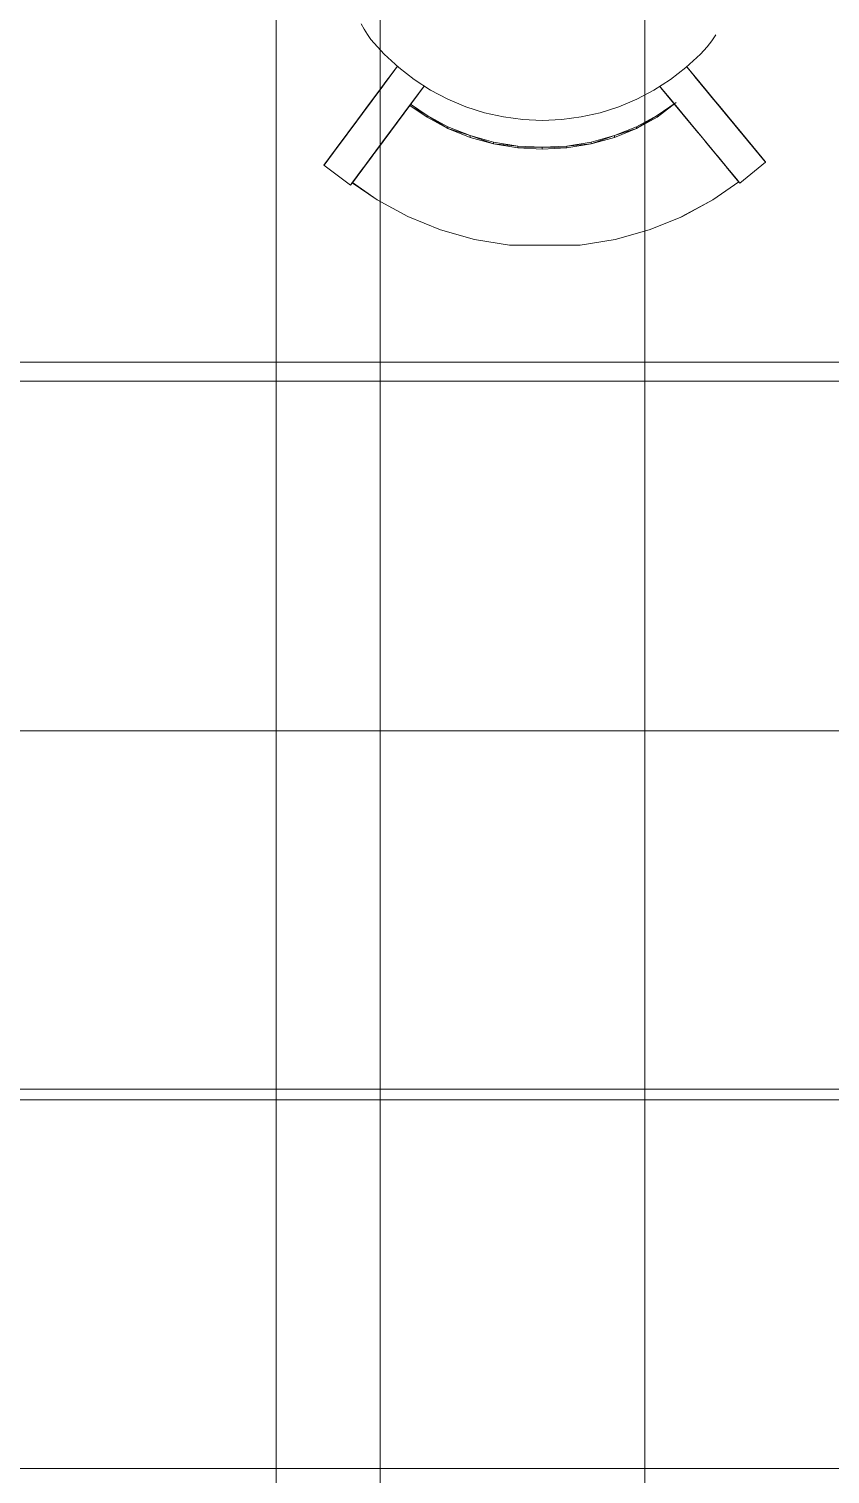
# Model space of a CAD drawing. Extents: x -566 to 72611, y -487 to 32334.
# Drawn here: x 22.16 to 49.32, y 29.95 to 78.94 of the extents above; entities that cross this region are included whole.
import ezdxf

# ---------------------------------------------------------------- set-up
doc = ezdxf.new("R2010")
doc.units = 0
doc.header["$LTSCALE"] = 0.5
doc.header["$MEASUREMENT"] = 0
doc.layers.add('ceilling', color=141, linetype='CONTINUOUS', lineweight=18)
doc.layers.add('floor', color=7, linetype='CONTINUOUS', lineweight=5, true_color=0xcfcfcf)
doc.layers.add('layout', color=7, linetype='CONTINUOUS', lineweight=5, true_color=0xcfcfcf)

msp = doc.modelspace()

# ---------------------------------------------------------------- hatches: boundary and pattern name
at = {"layer": 'floor'}
h = msp.add_hatch(dxfattribs=at)
h.set_pattern_fill('ANSI37', color=256, scale=100, angle=45)
h.set_pattern_definition([(90, (243.028, 267.632), (-12.5, 9e-16), []), (180, (243.028, 267.632), (-9e-16, -12.5), [])])
h.paths.add_polyline_path([(253.46925, 349.5), (154.11744, 349.5), (154.11744, 348.5), (101.14781, 348.5), (101.14781, 349.5), (0, 349.5), (0, 344.5), (36, 344.5, -0.33835703), (0, 308.66941), (0, 308.5), (0, 173.75), (253.46925, 173.75)])
h.paths.add_polyline_path([(36, 344.5), (0, 344.5), (0, 308.66941, 0.33835703)], flags=17)
h.paths.add_polyline_path([(253.46925, 173.75), (0, 173.75), (0, 173.74997), (0, 169.75), (253.46925, 169.75)])
h.paths.add_polyline_path([(253.46925, 169.75), (0, 169.75), (0, 149.21137), (36, 149.21137, -0.33835703), (0, 113.38078), (0, 113.21137), (0, 29.94998), (0, -5), (253.46925, -5)])
h.paths.add_polyline_path([(36, 149.21137), (0, 149.21137), (0, 113.38078, 0.33835703)], flags=17)
h.paths.add_polyline_path([(575.25, 169.75), (510, 169.75), (474.75, 169.75), (327.5, 169.75), (285.46925, 169.75), (285.46925, 165.75), (253.46925, 165.75), (253.46925, -5), (263.99725, -5), (263.99725, 95.99051), (287, 95.99051), (287, 97.5), (292, 97.5), (292, -5), (341.25, -5), (341.25, 13.02988), (341.25012, 15.02988), (346.24839, 15.02988, 0.36108524), (374.08728, 41.24999), (346.25012, 41.24999), (346.25012, 42.99999), (341.25, 42.99999), (341.25, 44.99999), (341.25, 97.5), (357.75, 97.5), (405.75, 97.5), (575.25, 97.5)])

# ---------------------------------------------------------------- linework, layer by layer
at = {"layer": 'ceilling'}
for p, q in [((34.06343, 169.75), (34.06343, -5)), ((0, 67), (341.25006, 67)), ((0, 43), (341.25006, 43))]:
    msp.add_line(p, q, dxfattribs=at)
at = {"layer": 'layout'}
for points in [[(33.52104, 78.92211, 59.43378), (33.41587, 79.10473, 60.56059), (33.41587, 79.10473, 59.43378)], [(33.41587, 79.10473, 60.56059), (33.52104, 78.92211, 59.43378), (33.52104, 78.92211, 60.56059)], [(33.63371, 78.74438, 59.43378), (33.52104, 78.92211, 60.56059), (33.52104, 78.92211, 59.43378)], [(33.52104, 78.92211, 60.56059), (33.63371, 78.74438, 59.43378), (33.63371, 78.74438, 60.56059)], [(33.75377, 78.57165, 59.43378), (33.63371, 78.74438, 60.56059), (33.63371, 78.74438, 59.43378)], [(33.63371, 78.74438, 60.56059), (33.75377, 78.57165, 59.43378), (33.75377, 78.57165, 60.56059)], [(34.20305, 78.07861, 59.43378), (33.75377, 78.57165, 60.56059), (33.75377, 78.57165, 59.43378)], [(33.75377, 78.57165, 60.56059), (34.20305, 78.07861, 59.43378), (34.20305, 78.07861, 60.56059)], [(45.15016, 78.33068, 60.56059), (45.30281, 78.53015, 59.43378), (45.30281, 78.53015, 60.56059)], [(45.30281, 78.53015, 59.43378), (45.15016, 78.33068, 60.56059), (45.15016, 78.33068, 59.43378)], [(45.30281, 78.53015, 60.56059), (45.44615, 78.73669, 59.43378), (45.44615, 78.73669, 60.56059)], [(45.44615, 78.73669, 59.43378), (45.30281, 78.53015, 60.56059), (45.30281, 78.53015, 59.43378)], [(34.69243, 77.62695, 60.56059), (34.20305, 78.07861, 59.43378), (34.69243, 77.62695, 59.43378)], [(34.20305, 78.07861, 59.43378), (34.69243, 77.62695, 60.56059), (34.20305, 78.07861, 60.56059)], [(44.92048, 78.07861, 60.56059), (44.43113, 77.62695, 59.43378), (44.92048, 78.07861, 59.43378)], [(44.43113, 77.62695, 59.43378), (44.92048, 78.07861, 60.56059), (44.43113, 77.62695, 60.56059)], [(44.92048, 78.07861, 60.56059), (45.15016, 78.33068, 59.43378), (45.15016, 78.33068, 60.56059)], [(45.15016, 78.33068, 59.43378), (44.92048, 78.07861, 60.56059), (44.92048, 78.07861, 59.43378)], [(34.64366, 77.66125, 60.13506), (33.98906, 76.77978, 59.98083), (33.5825, 76.23242, 63.59694)], [(34.64366, 77.66125, 60.13506), (33.5825, 76.23242, 63.59694), (34.23191, 77.10681, 63.79696)], [(34.39512, 77.32653, 50.50533), (33.74357, 76.44934, 50.68686), (34.45536, 77.40771, 51.06343)], [(34.45536, 77.40771, 51.06343), (33.74357, 76.44934, 50.68686), (33.80247, 76.52856, 51.23205)], [(34.45536, 77.40771, 51.06343), (33.80247, 76.52856, 51.23205), (34.51121, 77.4829, 51.62269)], [(34.51121, 77.4829, 51.62269), (33.80247, 76.52856, 51.23205), (33.85698, 76.60205, 51.77837)], [(34.51121, 77.4829, 51.62269), (33.85698, 76.60205, 51.77837), (34.56254, 77.552, 52.183)], [(34.56254, 77.552, 52.183), (33.85698, 76.60205, 51.77837), (33.90715, 76.66955, 52.32572)], [(34.56254, 77.552, 52.183), (33.90715, 76.66955, 52.32572), (34.60948, 77.61523, 52.7443)], [(34.60948, 77.61523, 52.7443), (33.90715, 76.66955, 52.32572), (33.95298, 76.73132, 52.87402)], [(34.60948, 77.61523, 52.7443), (33.95298, 76.73132, 52.87402), (34.6519, 77.67236, 53.30647)], [(34.6519, 77.67236, 53.30647), (33.95298, 76.73132, 52.87402), (33.99443, 76.7871, 53.42318)], [(35.21818, 77.22021, 60.56059), (34.69243, 77.62695, 59.43378), (35.21818, 77.22021, 59.43378)], [(34.69243, 77.62695, 59.43378), (35.21818, 77.22021, 60.56059), (34.69243, 77.62695, 60.56059)], [(44.43113, 77.62695, 60.56059), (43.90535, 77.22021, 59.43378), (44.43113, 77.62695, 59.43378)], [(43.90535, 77.22021, 59.43378), (44.43113, 77.62695, 60.56059), (43.90535, 77.22021, 60.56059)], [(45.20872, 76.74255, 52.95477), (44.50691, 77.59094, 52.82505), (44.46156, 77.64575, 53.38721)], [(45.20872, 76.74255, 52.95477), (44.46156, 77.64575, 53.38721), (45.16444, 76.79614, 53.50394)], [(45.17018, 76.78918, 60.06158), (44.47038, 77.63513, 60.21582), (45.60481, 76.26379, 63.67769)], [(45.60481, 76.26379, 63.67769), (44.47038, 77.63513, 60.21582), (44.9105, 77.10302, 63.87771)], [(45.2577, 76.68334, 52.40647), (44.55705, 77.53039, 52.26376), (44.50691, 77.59094, 52.82505)], [(45.2577, 76.68334, 52.40647), (44.50691, 77.59094, 52.82505), (45.20872, 76.74255, 52.95477)], [(45.31135, 76.61852, 51.85912), (44.61195, 77.46398, 51.70344), (44.55705, 77.53039, 52.26376)], [(45.31135, 76.61852, 51.85912), (44.55705, 77.53039, 52.26376), (45.2577, 76.68334, 52.40647)], [(45.36964, 76.54809, 51.3128), (44.67164, 77.39184, 51.14419), (44.61195, 77.46398, 51.70344)], [(45.36964, 76.54809, 51.3128), (44.61195, 77.46398, 51.70344), (45.31135, 76.61852, 51.85912)], [(34.23191, 77.10681, 63.79696), (33.5825, 76.23242, 63.59694), (33.16185, 75.66601, 66.7021)], [(34.23191, 77.10681, 63.79696), (33.16185, 75.66601, 66.7021), (33.80882, 76.53723, 66.91998)], [(34.06181, 76.8778, 47.81543), (33.41258, 76.00353, 48.01598), (34.12754, 76.9663, 48.34149)], [(34.12754, 76.9663, 48.34149), (33.41258, 76.00353, 48.01598), (33.47856, 76.09252, 48.54427)], [(34.12754, 76.9663, 48.34149), (33.47856, 76.09252, 48.54427), (34.19401, 77.05578, 48.86732)], [(34.19401, 77.05578, 48.86732), (33.47856, 76.09252, 48.54427), (33.54533, 76.18237, 49.07234)], [(34.19401, 77.05578, 48.86732), (33.54533, 76.18237, 49.07234), (34.26146, 77.1466, 49.39472)], [(34.26146, 77.1466, 49.39472), (33.54533, 76.18237, 49.07234), (33.61259, 76.27294, 49.59822)], [(34.26146, 77.1466, 49.39472), (33.61259, 76.27294, 49.59822), (34.33036, 77.2395, 49.94846)], [(34.33036, 77.2395, 49.94846), (33.61259, 76.27294, 49.59822), (33.6804, 76.36425, 50.14287)], [(33.66472, 76.34313, 67.98383), (34.23191, 77.10681, 63.79696), (33.80882, 76.53723, 66.91998)], [(34.33036, 77.2395, 49.94846), (33.6804, 76.36425, 50.14287), (34.39512, 77.32653, 50.50533)], [(34.39512, 77.32653, 50.50533), (33.6804, 76.36425, 50.14287), (33.74357, 76.44934, 50.68686)], [(34.89372, 76.10803, 59.98083), (35.54826, 76.98937, 60.13506), (34.48716, 75.56054, 63.59693)], [(34.48716, 75.56054, 63.59693), (35.54826, 76.98937, 60.13506), (35.13658, 76.43505, 63.79696)], [(34.81181, 75.9978, 52.32572), (35.46721, 76.88024, 52.18301), (35.51408, 76.94335, 52.7443)], [(34.81181, 75.9978, 52.32572), (35.51408, 76.94335, 52.7443), (34.85765, 76.05944, 52.87402)], [(34.85765, 76.05944, 52.87402), (35.51408, 76.94335, 52.7443), (35.5565, 77.00048, 53.30647)], [(34.85765, 76.05944, 52.87402), (35.5565, 77.00048, 53.30647), (34.89903, 76.11523, 53.42318)], [(35.77647, 76.8612, 60.56059), (35.21818, 77.22021, 59.43378), (35.77647, 76.8612, 59.43378)], [(35.21818, 77.22021, 59.43378), (35.77647, 76.8612, 60.56059), (35.21818, 77.22021, 60.56059)], [(43.90535, 77.22021, 60.56059), (43.34706, 76.8612, 59.43378), (43.90535, 77.22021, 59.43378)], [(43.34706, 76.8612, 59.43378), (43.90535, 77.22021, 60.56059), (43.34706, 76.8612, 60.56059)], [(43.54738, 76.98303, 59.51751), (44.25074, 76.13281, 59.4075), (44.26722, 76.11291, 59.62997)], [(43.54738, 76.98303, 59.51751), (44.26722, 76.11291, 59.62997), (43.56431, 76.96252, 59.74648)], [(43.59333, 76.92748, 53.38721), (44.29622, 76.07788, 53.50394), (43.55275, 76.97656, 53.95019)], [(43.55275, 76.97656, 53.95019), (44.29622, 76.07788, 53.50394), (44.25657, 76.12573, 54.05388)], [(43.56431, 76.96252, 59.74648), (44.26722, 76.11291, 59.62997), (44.28465, 76.09179, 59.8523)], [(43.56431, 76.96252, 59.74648), (44.28465, 76.09179, 59.8523), (43.58226, 76.94091, 59.97528)], [(43.58226, 76.94091, 59.97528), (44.28465, 76.09179, 59.8523), (44.30192, 76.07092, 60.06158)], [(43.58226, 76.94091, 59.97528), (44.30192, 76.07092, 60.06158), (43.60215, 76.91686, 60.21582)], [(43.63868, 76.87268, 52.82505), (44.3405, 76.02429, 52.95477), (43.59333, 76.92748, 53.38721)], [(43.59333, 76.92748, 53.38721), (44.3405, 76.02429, 52.95477), (44.29622, 76.07788, 53.50394)], [(43.60215, 76.91686, 60.21582), (44.30192, 76.07092, 60.06158), (44.73658, 75.54553, 63.67769)], [(43.60215, 76.91686, 60.21582), (44.73658, 75.54553, 63.67769), (44.04228, 76.38476, 63.87771)], [(45.4326, 76.47192, 50.76761), (44.73607, 77.31396, 50.58607), (44.67164, 77.39184, 51.14419)], [(45.4326, 76.47192, 50.76761), (44.67164, 77.39184, 51.14419), (45.36964, 76.54809, 51.3128)], [(45.50016, 76.39025, 50.22363), (44.80525, 77.23034, 50.02921), (44.73607, 77.31396, 50.58607)], [(45.50016, 76.39025, 50.22363), (44.73607, 77.31396, 50.58607), (45.4326, 76.47192, 50.76761)], [(45.57264, 76.30273, 49.67897), (44.87892, 77.14123, 49.47548), (44.80525, 77.23034, 50.02921)], [(45.57264, 76.30273, 49.67897), (44.80525, 77.23034, 50.02921), (45.50016, 76.39025, 50.22363)], [(45.64454, 76.21582, 49.15309), (44.95103, 77.05407, 48.94807), (44.87892, 77.14123, 49.47548)], [(45.64454, 76.21582, 49.15309), (44.87892, 77.14123, 49.47548), (45.57264, 76.30273, 49.67897)], [(45.60481, 76.26379, 63.67769), (44.9105, 77.10302, 63.87771), (46.05455, 75.72021, 66.78285)], [(46.05455, 75.72021, 66.78285), (44.9105, 77.10302, 63.87771), (45.36284, 76.55627, 67.00072)], [(45.71592, 76.12951, 48.62502), (45.02211, 76.96813, 48.42224), (44.95103, 77.05407, 48.94807)], [(45.71592, 76.12951, 48.62502), (44.95103, 77.05407, 48.94807), (45.64454, 76.21582, 49.15309)], [(45.78651, 76.04418, 48.09673), (45.09239, 76.88317, 47.89619), (45.02211, 76.96813, 48.42224)], [(45.78651, 76.04418, 48.09673), (45.02211, 76.96813, 48.42224), (45.71592, 76.12951, 48.62502)], [(33.80882, 76.53723, 66.91998), (33.16185, 75.66601, 66.7021), (33.0178, 75.47204, 67.76514)], [(33.80882, 76.53723, 66.91998), (33.0178, 75.47204, 67.76514), (33.66472, 76.34313, 67.98383)], [(33.68266, 76.3673, 44.65444), (33.03178, 75.49084, 44.84151), (33.744, 76.44982, 45.18182)], [(33.744, 76.44982, 45.18182), (33.03178, 75.49084, 44.84151), (33.09343, 75.57385, 45.37113)], [(33.744, 76.44982, 45.18182), (33.09343, 75.57385, 45.37113), (33.80613, 76.53344, 45.70898)], [(33.80613, 76.53344, 45.70898), (33.09343, 75.57385, 45.37113), (33.15574, 75.65783, 45.90054)], [(33.80613, 76.53344, 45.70898), (33.15574, 75.65783, 45.90054), (33.86894, 76.61804, 46.23592)], [(33.86894, 76.61804, 46.23592), (33.15574, 75.65783, 45.90054), (33.21885, 75.74279, 46.42973)], [(33.86894, 76.61804, 46.23592), (33.21885, 75.74279, 46.42973), (33.93248, 76.70361, 46.76264)], [(33.93248, 76.70361, 46.76264), (33.21885, 75.74279, 46.42973), (33.2827, 75.82873, 46.9587)], [(33.93248, 76.70361, 46.76264), (33.2827, 75.82873, 46.9587), (33.99681, 76.79028, 47.28915)], [(33.99681, 76.79028, 47.28915), (33.2827, 75.82873, 46.9587), (33.34727, 75.91564, 47.48745)], [(33.99681, 76.79028, 47.28915), (33.34727, 75.91564, 47.48745), (34.06181, 76.8778, 47.81543)], [(34.06181, 76.8778, 47.81543), (33.34727, 75.91564, 47.48745), (33.41258, 76.00353, 48.01598)], [(34.48716, 75.56054, 63.59693), (35.13658, 76.43505, 63.79696), (34.06645, 74.99414, 66.7021)], [(34.06645, 74.99414, 66.7021), (35.13658, 76.43505, 63.79696), (34.71348, 75.86535, 66.91998)], [(34.44999, 75.51049, 49.07234), (35.09868, 76.38403, 48.86732), (35.16612, 76.47485, 49.39472)], [(34.44999, 75.51049, 49.07234), (35.16612, 76.47485, 49.39472), (34.51719, 75.60107, 49.59822)], [(34.51719, 75.60107, 49.59822), (35.16612, 76.47485, 49.39472), (35.23503, 76.56762, 49.94846)], [(34.51719, 75.60107, 49.59822), (35.23503, 76.56762, 49.94846), (34.585, 75.69238, 50.14287)], [(34.585, 75.69238, 50.14287), (35.23503, 76.56762, 49.94846), (35.29973, 76.65478, 50.50533)], [(34.585, 75.69238, 50.14287), (35.29973, 76.65478, 50.50533), (34.64824, 75.77746, 50.68686)], [(34.64824, 75.77746, 50.68686), (35.29973, 76.65478, 50.50533), (35.36003, 76.73583, 51.06343)], [(34.64824, 75.77746, 50.68686), (35.36003, 76.73583, 51.06343), (34.70707, 75.85681, 51.23205)], [(34.70707, 75.85681, 51.23205), (35.36003, 76.73583, 51.06343), (35.41581, 76.81103, 51.62269)], [(34.70707, 75.85681, 51.23205), (35.41581, 76.81103, 51.62269), (34.76164, 75.93017, 51.77837)], [(34.76164, 75.93017, 51.77837), (35.41581, 76.81103, 51.62269), (35.46721, 76.88024, 52.18301)], [(34.76164, 75.93017, 51.77837), (35.46721, 76.88024, 52.18301), (34.81181, 75.9978, 52.32572)], [(36.36308, 76.55285, 60.56059), (35.77647, 76.8612, 59.43378), (36.36308, 76.55285, 59.43378)], [(35.77647, 76.8612, 59.43378), (36.36308, 76.55285, 60.56059), (35.77647, 76.8612, 60.56059)], [(36.97361, 76.29736, 60.56059), (36.36308, 76.55285, 59.43378), (36.97361, 76.29736, 59.43378)], [(36.36308, 76.55285, 59.43378), (36.97361, 76.29736, 60.56059), (36.36308, 76.55285, 60.56059)], [(42.76045, 76.55285, 60.56059), (42.14991, 76.29736, 59.43378), (42.76045, 76.55285, 59.43378)], [(42.14991, 76.29736, 59.43378), (42.76045, 76.55285, 60.56059), (42.14991, 76.29736, 60.56059)], [(43.34706, 76.8612, 60.56059), (42.76045, 76.55285, 59.43378), (43.34706, 76.8612, 59.43378)], [(42.76045, 76.55285, 59.43378), (43.34706, 76.8612, 60.56059), (42.76045, 76.55285, 60.56059)], [(43.45915, 75.93969, 63.40948), (44.09391, 76.44665, 62.54898), (43.45915, 75.99719, 62.51992)], [(43.68879, 76.81213, 52.26376), (44.38948, 75.96508, 52.40647), (43.63868, 76.87268, 52.82505)], [(43.63868, 76.87268, 52.82505), (44.38948, 75.96508, 52.40647), (44.3405, 76.02429, 52.95477)], [(43.74373, 76.74572, 51.70344), (44.44313, 75.90026, 51.85912), (43.68879, 76.81213, 52.26376)], [(43.68879, 76.81213, 52.26376), (44.44313, 75.90026, 51.85912), (44.38948, 75.96508, 52.40647)], [(43.80339, 76.67358, 51.14419), (44.50142, 75.82983, 51.31281), (43.74373, 76.74572, 51.70344)], [(43.74373, 76.74572, 51.70344), (44.50142, 75.82983, 51.31281), (44.44313, 75.90026, 51.85912)], [(43.86784, 76.5957, 50.58608), (44.56437, 75.75366, 50.76761), (43.80339, 76.67358, 51.14419)], [(43.80339, 76.67358, 51.14419), (44.56437, 75.75366, 50.76761), (44.50142, 75.82983, 51.31281)], [(43.93702, 76.51208, 50.02921), (44.63194, 75.67199, 50.22363), (43.86784, 76.5957, 50.58608)], [(43.86784, 76.5957, 50.58608), (44.63194, 75.67199, 50.22363), (44.56437, 75.75366, 50.76761)], [(44.01069, 76.42297, 49.47548), (44.70442, 75.58447, 49.67897), (43.93702, 76.51208, 50.02921)], [(43.93702, 76.51208, 50.02921), (44.70442, 75.58447, 49.67897), (44.63194, 75.67199, 50.22363)], [(44.08281, 76.33581, 48.94807), (44.77632, 75.49755, 49.1531), (44.01069, 76.42297, 49.47548)], [(44.01069, 76.42297, 49.47548), (44.77632, 75.49755, 49.1531), (44.70442, 75.58447, 49.67897)], [(45.85634, 75.95971, 47.56821), (45.16191, 76.79919, 47.3699), (45.09239, 76.88317, 47.89619)], [(45.85634, 75.95971, 47.56821), (45.09239, 76.88317, 47.89619), (45.78651, 76.04418, 48.09673)], [(45.92534, 75.87634, 47.03945), (45.23063, 76.71606, 46.8434), (45.16191, 76.79919, 47.3699)], [(45.92534, 75.87634, 47.03945), (45.16191, 76.79919, 47.3699), (45.85634, 75.95971, 47.56821)], [(45.9936, 75.79382, 46.51048), (45.2986, 76.63391, 46.31667), (45.23063, 76.71606, 46.8434)], [(45.9936, 75.79382, 46.51048), (45.23063, 76.71606, 46.8434), (45.92534, 75.87634, 47.03945)], [(46.06105, 75.71227, 45.98129), (45.36577, 76.55273, 45.78973), (45.2986, 76.63391, 46.31667)], [(46.06105, 75.71227, 45.98129), (45.2986, 76.63391, 46.31667), (45.9936, 75.79382, 46.51048)], [(46.05455, 75.72021, 66.78285), (45.36284, 76.55627, 67.00072), (46.20851, 75.53405, 67.84589)], [(46.20851, 75.53405, 67.84589), (45.36284, 76.55627, 67.00072), (45.51692, 76.36999, 68.06458)], [(46.1277, 75.63171, 45.45189), (45.43214, 76.47253, 45.26257), (45.36577, 76.55273, 45.78973)], [(46.1277, 75.63171, 45.45189), (45.36577, 76.55273, 45.78973), (46.06105, 75.71227, 45.98129)], [(46.19358, 75.55212, 44.92226), (45.49775, 76.39318, 44.73519), (45.43214, 76.47253, 45.26257)], [(46.19358, 75.55212, 44.92226), (45.43214, 76.47253, 45.26257), (46.1277, 75.63171, 45.45189)], [(33.37199, 75.94897, 69.9888), (32.69871, 75.04235, 69.93528), (32.66752, 75.00036, 70.13046)], [(33.37199, 75.94897, 69.9888), (32.66752, 75.00036, 70.13046), (33.3405, 75.90649, 70.18851)], [(33.40306, 75.99084, 69.78893), (32.72966, 75.0841, 69.73877), (32.69871, 75.04235, 69.93528)], [(33.40306, 75.99084, 69.78893), (32.69871, 75.04235, 69.93528), (33.37199, 75.94897, 69.9888)], [(33.43376, 76.0321, 69.58891), (32.76024, 75.12524, 69.54211), (32.72966, 75.0841, 69.73877)], [(33.43376, 76.0321, 69.58891), (32.72966, 75.0841, 69.73877), (33.40306, 75.99084, 69.78893)], [(33.46403, 76.07287, 69.38874), (32.79045, 75.16589, 69.34529), (32.76024, 75.12524, 69.54211)], [(33.46403, 76.07287, 69.38874), (32.76024, 75.12524, 69.54211), (33.43376, 76.0321, 69.58891)], [(33.49394, 76.11315, 69.18842), (32.82023, 75.20605, 69.14833), (32.79045, 75.16589, 69.34529)], [(33.49394, 76.11315, 69.18842), (32.79045, 75.16589, 69.34529), (33.46403, 76.07287, 69.38874)], [(33.52342, 76.15283, 68.98795), (32.84965, 75.2456, 68.95122), (32.82023, 75.20605, 69.14833)], [(33.52342, 76.15283, 68.98795), (32.82023, 75.20605, 69.14833), (33.49394, 76.11315, 69.18842)], [(33.55247, 76.19201, 68.78733), (32.87864, 75.28466, 68.75396), (32.84965, 75.2456, 68.95122)], [(33.55247, 76.19201, 68.78733), (32.84965, 75.2456, 68.95122), (33.52342, 76.15283, 68.98795)], [(32.85142, 75.24804, 43.25198), (33.56212, 76.20495, 43.59907), (33.50291, 76.12524, 43.07053)], [(33.56212, 76.20495, 43.59907), (32.85142, 75.24804, 43.25198), (32.91075, 75.32788, 43.78164)], [(33.58116, 76.23059, 68.58656), (32.90727, 75.32324, 68.55656), (32.87864, 75.28466, 68.75396)], [(33.58116, 76.23059, 68.58656), (32.87864, 75.28466, 68.75396), (33.55247, 76.19201, 68.78733)], [(33.60942, 76.26867, 68.38567), (32.93553, 75.3612, 68.35902), (32.90727, 75.32324, 68.55656)], [(33.60942, 76.26867, 68.38567), (32.90727, 75.32324, 68.55656), (33.58116, 76.23059, 68.58656)], [(33.56212, 76.20495, 43.59907), (32.91075, 75.32788, 43.78164), (33.62205, 76.28564, 44.12686)], [(33.62205, 76.28564, 44.12686), (32.91075, 75.32788, 43.78164), (32.97093, 75.40893, 44.31168)], [(33.63731, 76.30615, 68.18462), (32.9633, 75.39868, 68.16134), (32.93553, 75.3612, 68.35902)], [(33.63731, 76.30615, 68.18462), (32.93553, 75.3612, 68.35902), (33.60942, 76.26867, 68.38567)], [(33.66472, 76.34313, 67.98383), (32.99077, 75.43554, 67.96352), (32.9633, 75.39868, 68.16134)], [(33.66472, 76.34313, 67.98383), (32.9633, 75.39868, 68.16134), (33.63731, 76.30615, 68.18462)], [(33.62205, 76.28564, 44.12686), (32.97093, 75.40893, 44.31168), (33.68266, 76.3673, 44.65444)], [(33.68266, 76.3673, 44.65444), (32.97093, 75.40893, 44.31168), (33.03178, 75.49084, 44.84151)], [(33.66472, 76.34313, 67.98383), (33.0178, 75.47204, 67.76514), (32.99077, 75.43554, 67.96352)], [(33.5825, 76.23242, 63.59694), (33.0178, 75.47204, 67.76514), (33.16185, 75.66601, 66.7021)], [(34.06041, 74.98596, 45.90054), (34.71074, 75.86169, 45.70898), (34.77354, 75.94628, 46.23592)], [(34.12352, 75.07092, 46.42973), (34.77354, 75.94628, 46.23592), (34.06041, 74.98596, 45.90054)], [(34.12352, 75.07092, 46.42973), (34.77354, 75.94628, 46.23592), (34.83714, 76.03186, 46.76265)], [(34.12352, 75.07092, 46.42973), (34.83714, 76.03186, 46.76265), (34.1873, 75.15686, 46.9587)], [(34.1873, 75.15686, 46.9587), (34.83714, 76.03186, 46.76265), (34.90141, 76.1184, 47.28915)], [(34.1873, 75.15686, 46.9587), (34.90141, 76.1184, 47.28915), (34.25187, 75.24377, 47.48745)], [(34.25187, 75.24377, 47.48745), (34.90141, 76.1184, 47.28915), (34.96641, 76.20593, 47.81543)], [(34.25187, 75.24377, 47.48745), (34.96641, 76.20593, 47.81543), (34.31718, 75.33178, 48.01598)], [(34.31718, 75.33178, 48.01598), (34.96641, 76.20593, 47.81543), (35.03221, 76.29443, 48.34149)], [(34.31718, 75.33178, 48.01598), (35.03221, 76.29443, 48.34149), (34.38322, 75.42065, 48.54427)], [(34.38322, 75.42065, 48.54427), (35.03221, 76.29443, 48.34149), (35.09868, 76.38403, 48.86732)], [(34.38322, 75.42065, 48.54427), (35.09868, 76.38403, 48.86732), (34.44999, 75.51049, 49.07234)], [(35.06544, 76.33923, 48.6044), (35.6638, 75.99719, 62.51992), (35.09868, 76.38403, 48.86732)], [(35.6638, 75.99719, 62.51992), (35.06544, 76.33923, 48.6044), (35.6638, 75.93969, 63.40948)], [(35.6638, 75.99719, 62.51992), (36.36302, 75.5614, 63.38502), (36.36302, 75.61889, 62.49546)], [(36.36302, 75.5614, 63.38502), (35.6638, 75.99719, 62.51992), (35.6638, 75.93969, 63.40948)], [(37.60353, 76.09655, 60.56059), (36.97361, 76.29736, 59.43378), (37.60353, 76.09655, 59.43378)], [(36.97361, 76.29736, 59.43378), (37.60353, 76.09655, 60.56059), (36.97361, 76.29736, 60.56059)], [(38.24806, 75.95214, 60.56059), (37.60353, 76.09655, 59.43378), (38.24806, 75.95214, 59.43378)], [(37.60353, 76.09655, 59.43378), (38.24806, 75.95214, 60.56059), (37.60353, 76.09655, 60.56059)], [(38.90245, 75.86498, 60.56059), (38.24806, 75.95214, 59.43378), (38.90245, 75.86498, 59.43378)], [(38.24806, 75.95214, 59.43378), (38.90245, 75.86498, 60.56059), (38.24806, 75.95214, 60.56059)], [(40.87547, 75.95214, 60.56059), (40.22108, 75.86498, 59.43378), (40.87547, 75.95214, 59.43378)], [(40.22108, 75.86498, 59.43378), (40.87547, 75.95214, 60.56059), (40.22108, 75.86498, 60.56059)], [(41.52, 76.09655, 60.56059), (40.87547, 75.95214, 59.43378), (41.52, 76.09655, 59.43378)], [(40.87547, 75.95214, 59.43378), (41.52, 76.09655, 60.56059), (40.87547, 75.95214, 60.56059)], [(42.14991, 76.29736, 60.56059), (41.52, 76.09655, 59.43378), (42.14991, 76.29736, 59.43378)], [(41.52, 76.09655, 59.43378), (42.14991, 76.29736, 60.56059), (41.52, 76.09655, 60.56059)], [(42.7599, 75.5614, 63.38502), (43.45915, 75.99719, 62.51992), (42.7599, 75.61889, 62.49546)], [(43.45915, 75.99719, 62.51992), (42.7599, 75.5614, 63.38502), (43.45915, 75.93969, 63.40948)], [(44.64869, 75.65173, 68.06458), (44.04228, 76.38476, 63.87771), (44.49461, 75.83801, 67.00072)], [(44.15388, 76.24987, 48.42224), (44.8477, 75.41125, 48.62502), (44.08281, 76.33581, 48.94807)], [(44.08281, 76.33581, 48.94807), (44.8477, 75.41125, 48.62502), (44.77632, 75.49755, 49.1531)], [(44.22416, 76.16491, 47.89619), (44.91829, 75.32592, 48.09673), (44.15388, 76.24987, 48.42224)], [(44.15388, 76.24987, 48.42224), (44.91829, 75.32592, 48.09673), (44.8477, 75.41125, 48.62502)], [(44.29368, 76.08093, 47.3699), (44.98811, 75.24145, 47.56821), (44.22416, 76.16491, 47.89619)], [(44.22416, 76.16491, 47.89619), (44.98811, 75.24145, 47.56821), (44.91829, 75.32592, 48.09673)], [(46.25868, 75.47338, 44.39243), (45.56257, 76.31481, 44.20761), (45.49775, 76.39318, 44.73519)], [(46.25868, 75.47338, 44.39243), (45.49775, 76.39318, 44.73519), (46.19358, 75.55212, 44.92226)], [(46.20851, 75.53405, 67.84589), (45.51692, 76.36999, 68.06458), (46.23747, 75.49902, 68.04427)], [(46.23747, 75.49902, 68.04427), (45.51692, 76.36999, 68.06458), (46.2668, 75.46362, 68.24209)], [(46.2668, 75.46362, 68.24209), (45.51692, 76.36999, 68.06458), (45.54625, 76.33459, 68.26537)], [(46.2668, 75.46362, 68.24209), (45.54625, 76.33459, 68.26537), (46.29652, 75.42761, 68.43977)], [(46.29652, 75.42761, 68.43977), (45.54625, 76.33459, 68.26537), (45.57603, 76.29858, 68.46642)], [(46.32298, 75.39562, 43.8624), (45.6266, 76.23742, 43.67982), (45.56257, 76.31481, 44.20761)], [(46.32298, 75.39562, 43.8624), (45.56257, 76.31481, 44.20761), (46.25868, 75.47338, 44.39243)], [(46.29652, 75.42761, 68.43977), (45.57603, 76.29858, 68.46642), (46.3267, 75.39123, 68.63732)], [(46.3267, 75.39123, 68.63732), (45.57603, 76.29858, 68.46642), (45.60624, 76.26208, 68.66732)], [(46.3267, 75.39123, 68.63732), (45.60624, 76.26208, 68.66732), (46.35728, 75.35424, 68.83471)], [(46.35728, 75.35424, 68.83471), (45.60624, 76.26208, 68.66732), (45.63691, 76.22497, 68.86808)], [(45.6266, 76.23742, 43.67982), (46.38643, 75.31896, 43.33273), (45.68992, 76.16088, 43.15128)], [(46.38643, 75.31896, 43.33273), (45.6266, 76.23742, 43.67982), (46.32298, 75.39562, 43.8624)], [(46.35728, 75.35424, 68.83471), (45.63691, 76.22497, 68.86808), (46.38829, 75.31677, 69.03197)], [(46.38829, 75.31677, 69.03197), (45.63691, 76.22497, 68.86808), (45.66801, 76.18737, 69.0687)], [(46.38829, 75.31677, 69.03197), (45.66801, 76.18737, 69.0687), (46.41975, 75.27868, 69.22908)], [(46.41975, 75.27868, 69.22908), (45.66801, 76.18737, 69.0687), (45.69954, 76.14929, 69.26917)], [(46.41975, 75.27868, 69.22908), (45.69954, 76.14929, 69.26917), (46.45161, 75.24023, 69.42604)], [(46.45161, 75.24023, 69.42604), (45.69954, 76.14929, 69.26917), (45.73146, 76.11071, 69.46949)], [(46.45161, 75.24023, 69.42604), (45.73146, 76.11071, 69.46949), (46.48387, 75.20117, 69.62286)], [(46.48387, 75.20117, 69.62286), (45.73146, 76.11071, 69.46949), (45.76384, 76.07153, 69.66966)], [(46.48387, 75.20117, 69.62286), (45.76384, 76.07153, 69.66966), (46.51658, 75.16162, 69.81952)], [(46.51658, 75.16162, 69.81952), (45.76384, 76.07153, 69.66966), (45.79664, 76.03186, 69.86969)], [(46.51658, 75.16162, 69.81952), (45.79664, 76.03186, 69.86969), (46.54969, 75.12158, 70.01603)], [(46.54969, 75.12158, 70.01603), (45.79664, 76.03186, 69.86969), (45.82991, 75.99169, 70.06955)], [(46.54969, 75.12158, 70.01603), (45.82991, 75.99169, 70.06955), (46.58305, 75.08129, 70.21121)], [(46.58305, 75.08129, 70.21121), (45.82991, 75.99169, 70.06955), (45.86357, 75.95104, 70.26926)], [(46.58305, 75.08129, 70.21121), (45.86357, 75.95104, 70.26926), (46.62352, 75.03247, 70.44061)], [(46.62352, 75.03247, 70.44061), (45.86357, 75.95104, 70.26926), (45.89784, 75.90954, 70.46989)], [(33.06022, 75.52917, 71.54256), (32.41539, 74.66088, 71.48937), (32.36741, 74.59631, 71.71272)], [(33.06022, 75.52917, 71.54256), (32.36741, 74.59631, 71.71272), (33.01579, 75.46936, 71.68546)], [(33.01579, 75.46936, 71.68546), (32.36741, 74.59631, 71.71272), (32.96977, 75.40734, 71.82712)], [(33.10313, 75.58691, 71.39848), (32.46171, 74.72326, 71.26513), (32.41539, 74.66088, 71.48937)], [(33.10313, 75.58691, 71.39848), (32.41539, 74.66088, 71.48937), (33.06022, 75.52917, 71.54256)], [(33.18412, 75.69604, 71.10691), (32.50627, 74.78332, 71.04002), (32.46171, 74.72326, 71.26513)], [(33.18412, 75.69604, 71.10691), (32.46171, 74.72326, 71.26513), (33.14445, 75.64257, 71.25325)], [(33.14445, 75.64257, 71.25325), (32.46171, 74.72326, 71.26513), (33.10313, 75.58691, 71.39848)], [(33.22746, 75.75439, 70.8681), (32.54911, 74.84094, 70.81409), (32.50627, 74.78332, 71.04002)], [(33.22746, 75.75439, 70.8681), (32.50627, 74.78332, 71.04002), (33.18412, 75.69604, 71.10691)], [(33.26896, 75.81018, 70.62846), (32.59025, 74.89636, 70.58736), (32.54911, 74.84094, 70.81409)], [(33.26896, 75.81018, 70.62846), (32.54911, 74.84094, 70.81409), (33.22746, 75.75439, 70.8681)], [(33.30845, 75.8634, 70.38914), (32.62968, 74.94934, 70.35986), (32.59025, 74.89636, 70.58736)], [(33.30845, 75.8634, 70.38914), (32.59025, 74.89636, 70.58736), (33.26896, 75.81018, 70.62846)], [(33.3405, 75.90649, 70.18851), (32.66752, 75.00036, 70.13046), (32.62968, 74.94934, 70.35986)], [(33.3405, 75.90649, 70.18851), (32.62968, 74.94934, 70.35986), (33.30845, 75.8634, 70.38914)], [(33.7249, 74.53417, 69.14833), (34.39854, 75.44128, 69.18842), (33.69511, 74.49414, 69.34529)], [(33.69511, 74.49414, 69.34529), (34.39854, 75.44128, 69.18842), (34.36869, 75.401, 69.38874)], [(33.75431, 74.57385, 68.95122), (34.42802, 75.48095, 68.98795), (33.7249, 74.53417, 69.14833)], [(33.7249, 74.53417, 69.14833), (34.42802, 75.48095, 68.98795), (34.39854, 75.44128, 69.18842)], [(33.78331, 74.61291, 68.75396), (34.45713, 75.52014, 68.78733), (33.75431, 74.57385, 68.95122)], [(33.75431, 74.57385, 68.95122), (34.45713, 75.52014, 68.78733), (34.42802, 75.48095, 68.98795)], [(34.46678, 75.5332, 43.59907), (33.75602, 74.57617, 43.25198), (34.40751, 75.45336, 43.07053)], [(33.75602, 74.57617, 43.25198), (34.46678, 75.5332, 43.59907), (33.81541, 74.656, 43.78164)], [(33.81193, 74.65136, 68.55656), (34.48576, 75.55871, 68.58656), (33.78331, 74.61291, 68.75396)], [(33.78331, 74.61291, 68.75396), (34.48576, 75.55871, 68.58656), (34.45713, 75.52014, 68.78733)], [(33.84013, 74.68933, 68.35902), (34.51408, 75.5968, 68.38567), (33.81193, 74.65136, 68.55656)], [(33.81193, 74.65136, 68.55656), (34.51408, 75.5968, 68.38567), (34.48576, 75.55871, 68.58656)], [(33.81541, 74.656, 43.78164), (34.46678, 75.5332, 43.59907), (34.52665, 75.61376, 44.12686)], [(33.81541, 74.656, 43.78164), (34.52665, 75.61376, 44.12686), (33.87553, 74.73706, 44.31168)], [(33.86796, 74.7268, 68.16134), (34.54191, 75.63439, 68.18462), (33.84013, 74.68933, 68.35902)], [(33.84013, 74.68933, 68.35902), (34.54191, 75.63439, 68.18462), (34.51408, 75.5968, 68.38567)], [(33.89537, 74.76379, 67.96352), (34.56932, 75.67126, 67.98383), (33.86796, 74.7268, 68.16134)], [(33.86796, 74.7268, 68.16134), (34.56932, 75.67126, 67.98383), (34.54191, 75.63439, 68.18462)], [(33.87553, 74.73706, 44.31168), (34.52665, 75.61376, 44.12686), (34.58726, 75.69543, 44.65444)], [(33.87553, 74.73706, 44.31168), (34.58726, 75.69543, 44.65444), (33.93644, 74.81909, 44.84151)], [(33.92247, 74.80029, 67.76514), (34.56932, 75.67126, 67.98383), (33.89537, 74.76379, 67.96352)], [(34.06645, 74.99414, 66.7021), (34.71348, 75.86535, 66.91998), (33.92247, 74.80029, 67.76514)], [(33.92247, 74.80029, 67.76514), (34.71348, 75.86535, 66.91998), (34.56932, 75.67126, 67.98383)], [(33.93644, 74.81909, 44.84151), (34.58726, 75.69543, 44.65444), (34.64866, 75.77807, 45.18182)], [(33.93644, 74.81909, 44.84151), (34.64866, 75.77807, 45.18182), (33.99803, 74.90197, 45.37113)], [(33.99803, 74.90197, 45.37113), (34.64866, 75.77807, 45.18182), (34.71074, 75.86169, 45.70898)], [(33.99803, 74.90197, 45.37113), (34.71074, 75.86169, 45.70898), (34.06041, 74.98596, 45.90054)], [(36.36302, 75.5614, 63.38502), (37.11515, 75.31799, 62.47601), (36.36302, 75.61889, 62.49546)], [(37.11515, 75.31799, 62.47601), (36.36302, 75.5614, 63.38502), (37.11515, 75.26049, 63.36555)], [(39.56175, 75.83593, 60.56059), (38.90245, 75.86498, 59.43378), (39.56175, 75.83593, 59.43378)], [(38.90245, 75.86498, 59.43378), (39.56175, 75.83593, 60.56059), (38.90245, 75.86498, 60.56059)], [(40.22108, 75.86498, 60.56059), (39.56175, 75.83593, 59.43378), (40.22108, 75.86498, 59.43378)], [(39.56175, 75.83593, 59.43378), (40.22108, 75.86498, 60.56059), (39.56175, 75.83593, 60.56059)], [(42.00776, 75.31799, 62.47601), (42.7599, 75.5614, 63.38502), (42.7599, 75.61889, 62.49546)], [(42.7599, 75.5614, 63.38502), (42.00776, 75.31799, 62.47601), (42.00776, 75.26049, 63.36555)], [(46.62352, 75.03247, 70.44061), (45.89784, 75.90954, 70.46989), (46.66563, 74.98156, 70.66811)], [(46.66563, 74.98156, 70.66811), (45.89784, 75.90954, 70.46989), (45.94004, 75.85864, 70.70921)], [(46.66563, 74.98156, 70.66811), (45.94004, 75.85864, 70.70921), (46.70958, 74.92834, 70.89484)], [(46.70958, 74.92834, 70.89484), (45.94004, 75.85864, 70.70921), (45.98439, 75.80493, 70.94884)], [(46.70958, 74.92834, 70.89484), (45.98439, 75.80493, 70.94884), (46.75541, 74.87292, 71.12077)], [(46.75541, 74.87292, 71.12077), (45.98439, 75.80493, 70.94884), (46.03071, 75.74902, 71.18767)], [(46.75541, 74.87292, 71.12077), (46.03071, 75.74902, 71.18767), (46.80305, 74.81542, 71.34588)], [(46.80305, 74.81542, 71.34588), (46.03071, 75.74902, 71.18767), (46.07316, 75.69763, 71.33401)], [(46.80305, 74.81542, 71.34588), (46.07316, 75.69763, 71.33401), (46.11732, 75.64428, 71.47923)], [(46.80305, 74.81542, 71.34588), (46.11732, 75.64428, 71.47923), (46.85255, 74.75549, 71.57012)], [(46.85255, 74.75549, 71.57012), (46.11732, 75.64428, 71.47923), (46.16319, 75.58886, 71.62331)], [(46.85255, 74.75549, 71.57012), (46.16319, 75.58886, 71.62331), (46.90388, 74.69348, 71.79347)], [(46.90388, 74.69348, 71.79347), (46.16319, 75.58886, 71.62331), (46.21071, 75.53137, 71.76621)], [(46.90388, 74.69348, 71.79347), (46.21071, 75.53137, 71.76621), (46.25993, 75.47192, 71.90788)], [(46.90388, 74.69348, 71.79347), (46.25993, 75.47192, 71.90788), (46.95704, 74.62927, 72.01588)], [(46.95704, 74.62927, 72.01588), (46.25993, 75.47192, 71.90788), (46.31077, 75.4104, 72.04826)], [(32.77037, 75.13879, 72.38062), (32.21318, 74.38867, 72.37704), (32.15837, 74.31481, 72.59648)], [(32.77037, 75.13879, 72.38062), (32.15837, 74.31481, 72.59648), (32.71678, 75.06665, 72.5155)], [(32.71678, 75.06665, 72.5155), (32.15837, 74.31481, 72.59648), (32.66166, 74.99255, 72.6489)], [(32.66166, 74.99255, 72.6489), (32.15837, 74.31481, 72.59648), (32.15916, 74.31579, 72.63659)], [(32.66166, 74.99255, 72.6489), (32.15916, 74.31579, 72.63659), (32.16258, 74.32055, 72.67633)], [(32.66166, 74.99255, 72.6489), (32.16258, 74.32055, 72.67633), (32.60514, 74.91638, 72.78078)], [(32.82249, 75.20898, 72.2443), (32.26628, 74.46008, 72.15659), (32.21318, 74.38867, 72.37704)], [(32.82249, 75.20898, 72.2443), (32.21318, 74.38867, 72.37704), (32.77037, 75.13879, 72.38062)], [(32.92216, 75.34326, 71.96751), (32.31767, 74.52929, 71.93513), (32.26628, 74.46008, 72.15659)], [(32.87309, 75.27722, 72.10658), (32.26628, 74.46008, 72.15659), (32.92216, 75.34326, 71.96751)], [(32.87309, 75.27722, 72.10658), (32.26628, 74.46008, 72.15659), (32.82249, 75.20898, 72.2443)], [(32.96977, 75.40734, 71.82712), (32.36741, 74.59631, 71.71272), (32.31767, 74.52929, 71.93513)], [(32.96977, 75.40734, 71.82712), (32.31767, 74.52929, 71.93513), (32.92216, 75.34326, 71.96751)], [(33.41093, 74.11144, 71.04002), (34.08879, 75.02416, 71.10691), (33.36631, 74.05139, 71.26513)], [(33.36631, 74.05139, 71.26513), (34.08879, 75.02416, 71.10691), (34.04905, 74.9707, 71.25325)], [(33.36631, 74.05139, 71.26513), (34.04905, 74.9707, 71.25325), (34.00773, 74.91503, 71.39848)], [(33.45378, 74.16918, 70.81409), (34.13206, 75.08251, 70.8681), (33.41093, 74.11144, 71.04002)], [(33.41093, 74.11144, 71.04002), (34.13206, 75.08251, 70.8681), (34.08879, 75.02416, 71.10691)], [(33.49492, 74.22448, 70.58736), (34.17357, 75.13842, 70.62846), (33.45378, 74.16918, 70.81409)], [(33.45378, 74.16918, 70.81409), (34.17357, 75.13842, 70.62846), (34.13206, 75.08251, 70.8681)], [(33.53428, 74.27758, 70.35986), (34.21306, 75.19152, 70.38914), (33.49492, 74.22448, 70.58736)], [(33.49492, 74.22448, 70.58736), (34.21306, 75.19152, 70.38914), (34.17357, 75.13842, 70.62846)], [(33.57212, 74.32849, 70.13046), (34.2451, 75.23474, 70.18851), (33.53428, 74.27758, 70.35986)], [(33.53428, 74.27758, 70.35986), (34.2451, 75.23474, 70.18851), (34.21306, 75.19152, 70.38914)], [(33.60331, 74.37048, 69.93527), (34.27659, 75.27709, 69.9888), (33.57212, 74.32849, 70.13046)], [(33.57212, 74.32849, 70.13046), (34.27659, 75.27709, 69.9888), (34.2451, 75.23474, 70.18851)], [(33.63432, 74.41223, 69.73877), (34.30772, 75.31896, 69.78893), (33.60331, 74.37048, 69.93527)], [(33.60331, 74.37048, 69.93527), (34.30772, 75.31896, 69.78893), (34.27659, 75.27709, 69.9888)], [(33.6649, 74.45336, 69.54211), (34.33836, 75.36022, 69.58891), (33.63432, 74.41223, 69.73877)], [(33.63432, 74.41223, 69.73877), (34.33836, 75.36022, 69.58891), (34.30772, 75.31896, 69.78893)], [(33.69511, 74.49414, 69.34529), (34.36869, 75.401, 69.38874), (33.6649, 74.45336, 69.54211)], [(33.6649, 74.45336, 69.54211), (34.36869, 75.401, 69.38874), (34.33836, 75.36022, 69.58891)], [(37.11515, 75.31799, 62.47601), (37.90776, 75.04199, 63.35143), (37.90776, 75.09948, 62.46187)], [(37.90776, 75.04199, 63.35143), (37.11515, 75.31799, 62.47601), (37.11515, 75.26049, 63.36555)], [(37.90776, 75.04199, 63.35143), (38.7277, 74.96691, 62.45329), (37.90776, 75.09948, 62.46187)], [(38.7277, 74.96691, 62.45329), (37.90776, 75.04199, 63.35143), (38.7277, 74.90942, 63.34285)], [(38.7277, 74.90942, 63.34285), (39.56147, 74.92248, 62.45042), (38.7277, 74.96691, 62.45329)], [(40.39521, 74.96691, 62.45329), (40.39521, 74.90942, 63.34285), (39.56147, 74.92248, 62.45042)], [(40.39521, 74.96691, 62.45329), (41.21516, 75.04199, 63.35143), (41.21516, 75.09948, 62.46187)], [(41.21516, 75.04199, 63.35143), (40.39521, 74.96691, 62.45329), (40.39521, 74.90942, 63.34285)], [(41.21516, 75.04199, 63.35143), (42.00776, 75.31799, 62.47601), (41.21516, 75.09948, 62.46187)], [(42.00776, 75.31799, 62.47601), (41.21516, 75.04199, 63.35143), (42.00776, 75.26049, 63.36555)], [(44.98811, 75.24145, 47.56821), (45.84135, 74.21008, 70.89484), (45.88716, 74.15466, 71.12077)], [(44.98811, 75.24145, 47.56821), (45.88716, 74.15466, 71.12077), (45.16249, 75.03076, 71.18767)], [(45.16249, 75.03076, 71.18767), (45.88716, 74.15466, 71.12077), (45.93483, 74.09716, 71.34588)], [(45.16249, 75.03076, 71.18767), (45.93483, 74.09716, 71.34588), (45.20494, 74.97936, 71.33401)], [(45.20494, 74.97936, 71.33401), (45.93483, 74.09716, 71.34588), (45.2491, 74.92602, 71.47923)], [(46.95704, 74.62927, 72.01588), (46.31077, 75.4104, 72.04826), (47.01201, 74.56286, 72.23734)], [(47.01201, 74.56286, 72.23734), (46.31077, 75.4104, 72.04826), (46.36326, 75.34704, 72.18733)], [(47.01201, 74.56286, 72.23734), (46.36326, 75.34704, 72.18733), (46.41737, 75.28161, 72.32506)], [(47.01201, 74.56286, 72.23734), (46.41737, 75.28161, 72.32506), (47.06877, 74.49414, 72.4578)], [(47.06877, 74.49414, 72.4578), (46.41737, 75.28161, 72.32506), (46.4731, 75.21423, 72.46136)], [(47.06877, 74.49414, 72.4578), (46.4731, 75.21423, 72.46136), (47.12733, 74.42333, 72.67724)], [(47.12733, 74.42333, 72.67724), (46.4731, 75.21423, 72.46136), (46.53041, 75.14501, 72.59624)], [(47.12733, 74.42333, 72.67724), (46.53041, 75.14501, 72.59624), (46.58928, 75.07385, 72.72964)], [(47.12733, 74.42333, 72.67724), (46.58928, 75.07385, 72.72964), (47.12654, 74.42431, 72.71734)], [(47.12654, 74.42431, 72.71734), (46.58928, 75.07385, 72.72964), (47.12285, 74.42883, 72.75708)], [(47.12285, 74.42883, 72.75708), (46.58928, 75.07385, 72.72964), (46.6497, 75.00073, 72.86153)], [(47.12285, 74.42883, 72.75708), (46.6497, 75.00073, 72.86153), (47.11625, 74.43676, 72.79601)], [(47.11625, 74.43676, 72.79601), (46.6497, 75.00073, 72.86153), (47.10685, 74.44811, 72.83366)], [(47.10685, 74.44811, 72.83366), (46.6497, 75.00073, 72.86153), (47.09477, 74.46276, 72.86961)], [(47.09477, 74.46276, 72.86961), (46.6497, 75.00073, 72.86153), (46.66703, 74.97985, 72.89507)], [(47.09477, 74.46276, 72.86961), (46.66703, 74.97985, 72.89507), (47.08012, 74.48046, 72.90343)], [(47.08012, 74.48046, 72.90343), (46.66703, 74.97985, 72.89507), (46.68647, 74.95629, 72.92598)], [(47.08012, 74.48046, 72.90343), (46.68647, 74.95629, 72.92598), (47.06312, 74.50097, 72.93472)], [(47.06312, 74.50097, 72.93472), (46.68647, 74.95629, 72.92598), (46.70787, 74.93041, 72.95397)], [(32.60514, 74.91638, 72.78078), (32.16258, 74.32055, 72.67633), (32.16874, 74.32885, 72.71526)], [(32.60514, 74.91638, 72.78078), (32.16874, 74.32885, 72.71526), (32.17753, 74.34069, 72.75291)], [(32.60514, 74.91638, 72.78078), (32.17753, 74.34069, 72.75291), (32.18882, 74.35583, 72.78886)], [(32.60514, 74.91638, 72.78078), (32.18882, 74.35583, 72.78886), (32.58897, 74.89453, 72.81432)], [(32.58897, 74.89453, 72.81432), (32.18882, 74.35583, 72.78886), (32.20256, 74.37426, 72.82268)], [(32.58897, 74.89453, 72.81432), (32.20256, 74.37426, 72.82268), (32.57072, 74.87011, 72.84523)], [(32.57072, 74.87011, 72.84523), (32.20256, 74.37426, 72.82268), (32.21849, 74.39575, 72.85397)], [(32.57072, 74.87011, 72.84523), (32.21849, 74.39575, 72.85397), (32.55076, 74.84313, 72.87322)], [(32.55076, 74.84313, 72.87322), (32.21849, 74.39575, 72.85397), (32.23643, 74.41992, 72.88239)], [(32.55076, 74.84313, 72.87322), (32.23643, 74.41992, 72.88239), (32.5291, 74.81396, 72.89803)], [(32.5291, 74.81396, 72.89803), (32.23643, 74.41992, 72.88239), (32.25621, 74.44653, 72.9076)], [(32.5291, 74.81396, 72.89803), (32.25621, 74.44653, 72.9076), (32.50608, 74.78295, 72.91943)], [(32.50608, 74.78295, 72.91943), (32.25621, 74.44653, 72.9076), (32.27763, 74.47534, 72.92931)], [(32.50608, 74.78295, 72.91943), (32.27763, 74.47534, 72.92931), (32.48179, 74.75036, 72.93721)], [(32.48179, 74.75036, 72.93721), (32.27763, 74.47534, 72.92931), (32.29118, 74.49365, 72.93999)], [(32.48179, 74.75036, 72.93721), (32.29118, 74.49365, 72.93999), (32.45659, 74.7163, 72.95121)], [(32.45659, 74.7163, 72.95121), (32.29118, 74.49365, 72.93999), (32.3242, 74.53808, 72.96123)], [(32.45659, 74.7163, 72.95121), (32.3242, 74.53808, 72.96123), (32.43058, 74.68139, 72.96131)], [(32.43058, 74.68139, 72.96131), (32.3242, 74.53808, 72.96123), (32.35069, 74.57373, 72.96735)], [(32.43058, 74.68139, 72.96131), (32.35069, 74.57373, 72.96735), (32.40416, 74.64575, 72.96739)], [(32.40416, 74.64575, 72.96739), (32.35069, 74.57373, 72.96735), (32.37742, 74.60974, 72.96942)], [(33.11778, 73.71679, 72.37704), (33.67497, 74.46704, 72.38062), (33.06303, 73.64306, 72.59648)], [(33.06303, 73.64306, 72.59648), (33.67497, 74.46704, 72.38062), (33.62138, 74.39489, 72.5155)], [(33.17088, 73.78832, 72.15659), (33.72709, 74.53723, 72.2443), (33.11778, 73.71679, 72.37704)], [(33.11778, 73.71679, 72.37704), (33.72709, 74.53723, 72.2443), (33.67497, 74.46704, 72.38062)], [(33.22233, 73.85754, 71.93513), (33.82682, 74.67138, 71.96751), (33.17088, 73.78832, 72.15659)], [(33.17088, 73.78832, 72.15659), (33.82682, 74.67138, 71.96751), (33.77769, 74.60534, 72.10658)], [(33.17088, 73.78832, 72.15659), (33.77769, 74.60534, 72.10658), (33.72709, 74.53723, 72.2443)], [(33.27202, 73.92443, 71.71272), (33.87437, 74.73547, 71.82712), (33.22233, 73.85754, 71.93513)], [(33.22233, 73.85754, 71.93513), (33.87437, 74.73547, 71.82712), (33.82682, 74.67138, 71.96751)], [(33.32005, 73.98913, 71.48937), (33.96489, 74.85729, 71.54256), (33.27202, 73.92443, 71.71272)], [(33.27202, 73.92443, 71.71272), (33.96489, 74.85729, 71.54256), (33.92039, 74.79748, 71.68546)], [(33.27202, 73.92443, 71.71272), (33.92039, 74.79748, 71.68546), (33.87437, 74.73547, 71.82712)], [(33.36631, 74.05139, 71.26513), (34.00773, 74.91503, 71.39848), (33.32005, 73.98913, 71.48937)], [(33.32005, 73.98913, 71.48937), (34.00773, 74.91503, 71.39848), (33.96489, 74.85729, 71.54256)], [(39.56147, 74.92248, 62.45042), (38.7277, 74.90942, 63.34285), (39.56147, 74.86486, 63.33997)], [(40.39521, 74.90942, 63.34285), (39.56147, 74.92248, 62.45042), (39.56147, 74.86486, 63.33997)], [(45.2491, 74.92602, 71.47923), (45.93483, 74.09716, 71.34588), (45.98433, 74.03723, 71.57012)], [(45.2491, 74.92602, 71.47923), (45.98433, 74.03723, 71.57012), (45.29496, 74.8706, 71.62331)], [(45.29496, 74.8706, 71.62331), (45.98433, 74.03723, 71.57012), (46.03566, 73.97521, 71.79347)], [(45.29496, 74.8706, 71.62331), (46.03566, 73.97521, 71.79347), (45.34248, 74.81311, 71.76621)], [(45.34248, 74.81311, 71.76621), (46.03566, 73.97521, 71.79347), (45.39171, 74.75366, 71.90788)], [(45.39171, 74.75366, 71.90788), (46.03566, 73.97521, 71.79347), (46.08882, 73.91101, 72.01588)], [(45.39171, 74.75366, 71.90788), (46.08882, 73.91101, 72.01588), (45.44255, 74.69213, 72.04826)], [(45.44255, 74.69213, 72.04826), (46.08882, 73.91101, 72.01588), (46.14378, 73.8446, 72.23734)], [(45.44255, 74.69213, 72.04826), (46.14378, 73.8446, 72.23734), (45.49504, 74.62878, 72.18733)], [(45.49504, 74.62878, 72.18733), (46.14378, 73.8446, 72.23734), (45.54915, 74.56335, 72.32506)], [(45.54915, 74.56335, 72.32506), (46.14378, 73.8446, 72.23734), (46.20054, 73.77587, 72.4578)], [(45.54915, 74.56335, 72.32506), (46.20054, 73.77587, 72.4578), (45.60487, 74.49597, 72.46136)], [(45.60487, 74.49597, 72.46136), (46.20054, 73.77587, 72.4578), (46.25911, 73.70507, 72.67724)], [(45.60487, 74.49597, 72.46136), (46.25911, 73.70507, 72.67724), (45.66215, 74.42675, 72.59624)], [(47.06312, 74.50097, 72.93472), (46.70787, 74.93041, 72.95397), (47.04393, 74.52416, 72.96314)], [(47.04393, 74.52416, 72.96314), (46.70787, 74.93041, 72.95397), (46.731, 74.90246, 72.97878)], [(47.04393, 74.52416, 72.96314), (46.731, 74.90246, 72.97878), (47.02275, 74.5498, 72.98836)], [(47.02275, 74.5498, 72.98836), (46.731, 74.90246, 72.97878), (46.75566, 74.87268, 73.00018)], [(47.02275, 74.5498, 72.98836), (46.75566, 74.87268, 73.00018), (46.99986, 74.57751, 73.01006)], [(46.99986, 74.57751, 73.01006), (46.75566, 74.87268, 73.00018), (46.78157, 74.8413, 73.01797)], [(46.99986, 74.57751, 73.01006), (46.78157, 74.8413, 73.01797), (46.98539, 74.59497, 73.02074)], [(46.98539, 74.59497, 73.02074), (46.78157, 74.8413, 73.01797), (46.80854, 74.80871, 73.03197)], [(46.98539, 74.59497, 73.02074), (46.80854, 74.80871, 73.03197), (46.95002, 74.63769, 73.04198)], [(46.95002, 74.63769, 73.04198), (46.80854, 74.80871, 73.03197), (46.83632, 74.77514, 73.04206)], [(46.95002, 74.63769, 73.04198), (46.83632, 74.77514, 73.04206), (46.92173, 74.67187, 73.04811)], [(46.92173, 74.67187, 73.04811), (46.83632, 74.77514, 73.04206), (46.86461, 74.74096, 73.04814)], [(46.92173, 74.67187, 73.04811), (46.86461, 74.74096, 73.04814), (46.89317, 74.70642, 73.05017)], [(46.95002, 74.63769, 73.04198), (46.97554, 74.60693, 73.028), (46.98539, 74.59497, 73.02074)], [(33.06303, 73.64306, 72.59648), (32.15916, 74.31579, 72.63659), (32.15837, 74.31481, 72.59648)], [(33.06303, 73.64306, 72.59648), (33.62138, 74.39489, 72.5155), (33.56633, 74.32067, 72.6489)], [(33.06303, 73.64306, 72.59648), (33.56633, 74.32067, 72.6489), (33.06376, 73.64404, 72.63659)], [(33.06376, 73.64404, 72.63659), (33.56633, 74.32067, 72.6489), (33.06724, 73.64868, 72.67633)], [(33.06724, 73.64868, 72.67633), (33.56633, 74.32067, 72.6489), (33.50981, 74.24462, 72.78078)], [(33.06724, 73.64868, 72.67633), (33.50981, 74.24462, 72.78078), (33.07341, 73.65698, 72.71526)], [(33.07341, 73.65698, 72.71526), (33.50981, 74.24462, 72.78078), (33.0822, 73.66882, 72.75291)], [(33.0822, 73.66882, 72.75291), (33.50981, 74.24462, 72.78078), (33.09349, 73.68395, 72.78886)], [(33.09349, 73.68395, 72.78886), (33.50981, 74.24462, 72.78078), (33.49357, 74.22277, 72.81432)], [(33.09349, 73.68395, 72.78886), (33.49357, 74.22277, 72.81432), (33.10716, 73.70239, 72.82268)], [(33.10716, 73.70239, 72.82268), (33.49357, 74.22277, 72.81432), (33.47538, 74.19824, 72.84523)], [(33.10716, 73.70239, 72.82268), (33.47538, 74.19824, 72.84523), (33.12309, 73.72387, 72.85397)], [(33.12309, 73.72387, 72.85397), (33.47538, 74.19824, 72.84523), (33.45536, 74.17126, 72.87322)], [(33.12309, 73.72387, 72.85397), (33.45536, 74.17126, 72.87322), (33.14103, 73.74804, 72.88239)], [(33.14103, 73.74804, 72.88239), (33.45536, 74.17126, 72.87322), (33.43376, 74.14221, 72.89803)], [(33.14103, 73.74804, 72.88239), (33.43376, 74.14221, 72.89803), (33.16087, 73.77477, 72.9076)], [(33.16087, 73.77477, 72.9076), (33.43376, 74.14221, 72.89803), (33.41069, 74.11108, 72.91943)], [(33.16087, 73.77477, 72.9076), (33.41069, 74.11108, 72.91943), (33.18223, 73.80358, 72.92931)], [(33.18223, 73.80358, 72.92931), (33.41069, 74.11108, 72.91943), (33.38646, 74.07849, 72.93721)], [(33.18223, 73.80358, 72.92931), (33.38646, 74.07849, 72.93721), (33.19578, 73.82177, 72.93999)], [(33.19578, 73.82177, 72.93999), (33.38646, 74.07849, 72.93721), (33.36119, 74.04455, 72.95121)], [(33.19578, 73.82177, 72.93999), (33.36119, 74.04455, 72.95121), (33.22886, 73.86633, 72.96123)], [(33.22886, 73.86633, 72.96123), (33.36119, 74.04455, 72.95121), (33.33525, 74.00952, 72.96131)], [(33.22886, 73.86633, 72.96123), (33.33525, 74.00952, 72.96131), (33.25535, 73.90197, 72.96735)], [(33.25535, 73.90197, 72.96735), (33.33525, 74.00952, 72.96131), (33.30876, 73.97387, 72.96739)], [(33.25535, 73.90197, 72.96735), (33.30876, 73.97387, 72.96739), (33.28202, 73.93786, 72.96942)], [(45.66215, 74.42675, 72.59624), (46.25911, 73.70507, 72.67724), (45.72105, 74.35559, 72.72964)], [(45.72105, 74.35559, 72.72964), (46.25911, 73.70507, 72.67724), (46.25831, 73.70605, 72.71734)], [(45.72105, 74.35559, 72.72964), (46.25831, 73.70605, 72.71734), (46.25459, 73.71057, 72.75708)], [(45.72105, 74.35559, 72.72964), (46.25459, 73.71057, 72.75708), (45.78148, 74.28247, 72.86153)], [(45.78148, 74.28247, 72.86153), (46.25459, 73.71057, 72.75708), (46.24803, 73.7185, 72.79601)], [(45.78148, 74.28247, 72.86153), (46.24803, 73.7185, 72.79601), (46.23863, 73.72985, 72.83366)], [(45.78148, 74.28247, 72.86153), (46.23863, 73.72985, 72.83366), (46.22654, 73.7445, 72.86961)], [(45.78148, 74.28247, 72.86153), (46.22654, 73.7445, 72.86961), (45.79881, 74.26159, 72.89507)], [(45.79881, 74.26159, 72.89507), (46.22654, 73.7445, 72.86961), (46.2119, 73.7622, 72.90343)], [(45.79881, 74.26159, 72.89507), (46.2119, 73.7622, 72.90343), (45.81825, 74.23803, 72.92598)], [(45.81825, 74.23803, 72.92598), (46.2119, 73.7622, 72.90343), (46.1949, 73.78271, 72.93472)], [(45.81825, 74.23803, 72.92598), (46.1949, 73.78271, 72.93472), (45.83964, 74.21215, 72.95397)], [(45.83964, 74.21215, 72.95397), (46.1949, 73.78271, 72.93472), (46.1757, 73.8059, 72.96314)], [(45.83964, 74.21215, 72.95397), (46.1757, 73.8059, 72.96314), (45.86277, 74.1842, 72.97878)], [(45.86277, 74.1842, 72.97878), (46.1757, 73.8059, 72.96314), (46.15452, 73.83154, 72.98836)], [(45.86277, 74.1842, 72.97878), (46.15452, 73.83154, 72.98836), (45.8874, 74.15441, 73.00018)], [(45.8874, 74.15441, 73.00018), (46.15452, 73.83154, 72.98836), (46.13163, 73.85925, 73.01006)], [(45.8874, 74.15441, 73.00018), (46.13163, 73.85925, 73.01006), (45.91334, 74.12304, 73.01797)], [(45.91334, 74.12304, 73.01797), (46.13163, 73.85925, 73.01006), (46.11717, 73.8767, 73.02074)], [(45.91334, 74.12304, 73.01797), (46.11717, 73.8767, 73.02074), (45.94032, 74.09045, 73.03196)], [(45.94032, 74.09045, 73.03196), (46.11717, 73.8767, 73.02074), (46.0818, 73.91943, 73.04198)], [(45.94032, 74.09045, 73.03196), (46.0818, 73.91943, 73.04198), (45.96809, 74.05688, 73.04206)], [(45.99638, 74.0227, 73.04814), (46.05351, 73.95361, 73.04811), (45.96809, 74.05688, 73.04206)], [(46.05351, 73.95361, 73.04811), (46.0818, 73.91943, 73.04198), (45.96809, 74.05688, 73.04206)], [(45.99638, 74.0227, 73.04814), (46.05351, 73.95361, 73.04811), (46.02494, 73.98815, 73.05017)], [(46.25831, 73.70605, 72.71734), (47.12733, 74.42333, 72.67724), (47.12654, 74.42431, 72.71734)], [(47.12733, 74.42333, 72.67724), (46.25831, 73.70605, 72.71734), (46.25911, 73.70507, 72.67724)], [(33.95829, 73.14575, 72.52441), (33.11973, 73.71935, 72.88125), (33.12614, 73.72797, 72.8539)], [(33.22886, 73.86633, 72.96123), (33.205, 73.83422, 72.94725), (33.19578, 73.82177, 72.93999)], [(46.21766, 73.75186, 72.70467), (45.34004, 73.13806, 72.58394), (46.22071, 73.75149, 72.66457)], [(33.95829, 73.14575, 72.52441), (35.00541, 72.57922, 72.44084), (35.00566, 72.57665, 72.48107)], [(44.29313, 72.57287, 72.48942), (45.34004, 73.13806, 72.58394), (44.29246, 72.57031, 72.52964)], [(36.1129, 72.12609, 72.44822), (35.00755, 72.57739, 72.52123), (35.00566, 72.57665, 72.48107)], [(43.18498, 72.12121, 72.48521), (44.29011, 72.57116, 72.56979), (43.18312, 72.12231, 72.52538)], [(44.29011, 72.57116, 72.56979), (43.18498, 72.12121, 72.48521), (44.29246, 72.57031, 72.52964)], [(43.18553, 72.12377, 72.44498), (44.29246, 72.57031, 72.52964), (43.18498, 72.12121, 72.48521)], [(36.1129, 72.12609, 72.44822), (37.26585, 71.80224, 72.38605), (37.26588, 71.79968, 72.42629)], [(43.18312, 72.12231, 72.52538), (42.03187, 71.7965, 72.45122), (43.18498, 72.12121, 72.48521)], [(38.4496, 71.60192, 72.41556), (37.26677, 71.8009, 72.46648), (37.26588, 71.79968, 72.42629)], [(40.8473, 71.60156, 72.46829), (38.4496, 71.60192, 72.41556), (40.84806, 71.60034, 72.42811)], [(40.8484, 71.60278, 72.38787), (42.03187, 71.7965, 72.45122), (40.84806, 71.60034, 72.42811)]]:
    msp.add_3dface(points, dxfattribs=at)

doc.saveas('drawing.dxf')
